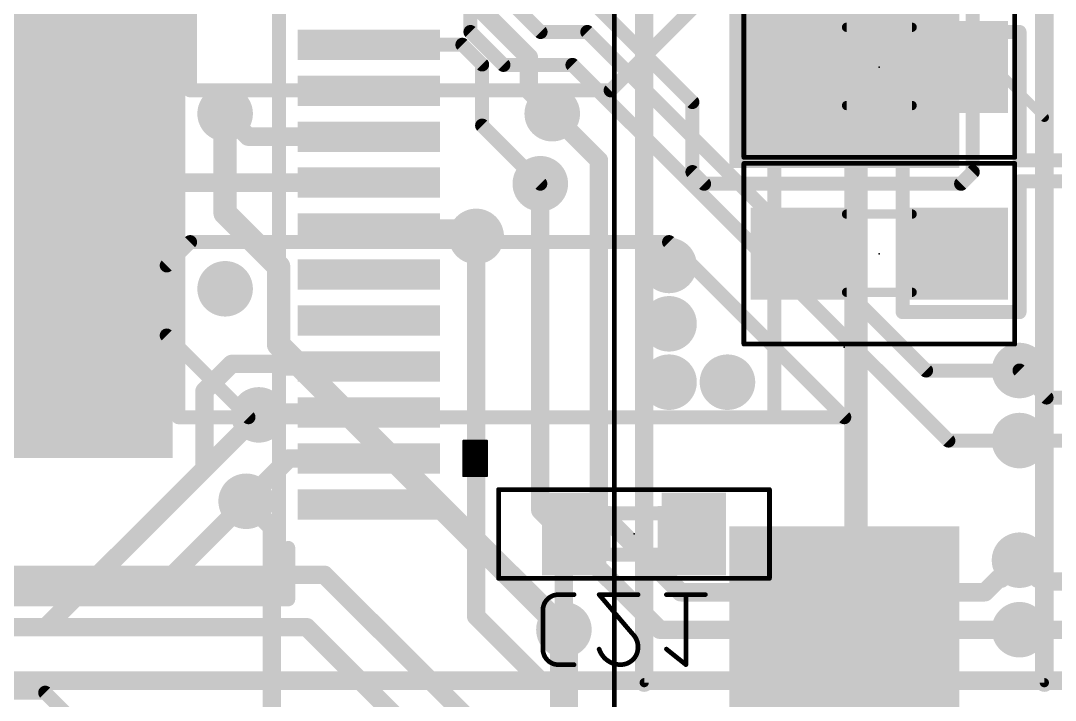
# Model space of a CAD drawing. Extents: x -2.4 to 71.8, y -0.8 to 95.3.
# Drawn here: x 17.72 to 28.96, y 24.99 to 32.38 of the extents above; entities that cross this region are included whole.
import ezdxf

# ---------------------------------------------------------------- set-up
doc = ezdxf.new("R2010")
doc.units = 0
for name, color, linetype in [('1', 12, 'CONTINUOUS'), ('15', 30, 'CONTINUOUS'), ('16', 132, 'CONTINUOUS'), ('18', 110, 'CONTINUOUS'), ('2', 41, 'CONTINUOUS'), ('21', 253, 'CONTINUOUS'), ('23', 53, 'CONTINUOUS'), ('24', 53, 'CONTINUOUS'), ('26', 253, 'CONTINUOUS'), ('40', 132, 'CONTINUOUS'), ('51', 253, 'CONTINUOUS'), ('52', 253, 'CONTINUOUS')]:
    doc.layers.add(name, color=color, linetype=linetype)

# ---------------------------------------------------------------- blocks, each defined once
blk = doc.blocks.new('RECT')
blk.add_solid([(-0.5, -0.5), (0.5, -0.5), (-0.5, 0.5), (0.5, 0.5)])
blk = doc.blocks.new('ROUNDV')
at = {"const_width": 0.5}
blk.add_lwpolyline([(0, -0.25, 1), (0, 0.25, 1), (0, -0.25)], format="xyb", dxfattribs=at)

msp = doc.modelspace()

# ---------------------------------------------------------------- linework, layer by layer
at = {"layer": '1'}
for points, const_width in [([(28.067, 30.734), (28.067, 33.02)], 0.1524), ([(23.622, 32.893), (25.019, 31.496)], 0.1524), ([(23.241, 31.9818), (22.6038, 32.619)], 0.2), ([(22.5183, 32.119), (21.5011, 32.119)], 0.1524), ([(22.733, 31.9043), (22.5183, 32.119)], 0.1524), ([(23.241, 31.9818), (23.241, 31.623)], 0.2), ([(22.733, 31.2393), (22.733, 31.9043)], 0.1524), ([(23.495, 31.369), (23.241, 31.623)], 0.2), ([(25.019, 31.496), (25.019, 30.734)], 0.1524), ([(20.189, 31.119), (19.939, 31.369)], 0.2), ([(23.3653, 30.607), (22.733, 31.2393)], 0.1524), ([(21.5011, 31.119), (20.189, 31.119)], 0.2), ([(19.038, 30.619), (18.796, 30.861)], 0.2032), ([(21.5011, 30.619), (19.038, 30.619)], 0.2032), ([(25.019, 30.734), (25.146, 30.607)], 0.1524), ([(27.94, 30.607), (28.067, 30.734)], 0.1524), ([(25.146, 30.607), (27.94, 30.607)], 0.1524), ([(21.5011, 30.119), (22.5837, 30.119)], 0.2), ([(22.5837, 30.119), (22.6683, 30.0343)], 0.2), ([(19.304, 29.718), (19.558, 29.972)], 0.1524), ([(19.558, 29.972), (24.765, 29.972)], 0.1524), ([(24.765, 29.972), (26.67, 28.067)], 0.1524), ([(19.304, 28.956), (19.304, 29.718)], 0.1524), ([(20.193, 28.067), (19.304, 28.956)], 0.1524), ([(20.0109, 28.6469), (19.7147, 28.3507)], 0.2), ([(20.5343, 28.6469), (20.0109, 28.6469)], 0.2), ([(20.5622, 28.619), (20.5343, 28.6469)], 0.2), ([(21.5011, 28.619), (20.5622, 28.619)], 0.2), ([(19.7147, 28.3507), (19.7147, 27.5082)], 0.2), ([(26.67, 28.067), (20.193, 28.067)], 0.1524), ([(20.3312, 28.119), (20.3046, 28.0924)], 0.2), ([(21.5011, 28.119), (20.3312, 28.119)], 0.2), ([(20.634, 27.619), (20.1676, 27.1526)], 0.2), ([(20.634, 27.619), (21.5011, 27.619)], 0.2), ([(19.7147, 27.5082), (17.9885, 25.782)], 0.2), ([(20.447, 26.8732), (20.1676, 27.1526)], 0.2), ([(20.447, 26.8732), (20.447, 24.646)], 0.2), ([(17.9885, 25.782), (17.399, 25.782)], 0.2), ([(23.622, 25.755), (23.622, 21.465)], 0.3048), ([(14.935, 25.07), (17.983, 25.07)], 0.1524), ([(17.983, 25.07), (18.542, 24.511)], 0.1524)]:
    msp.add_lwpolyline(points, dxfattribs=dict(at, const_width=const_width))
for points, const_width in [([(21.5011, 32.1571, 1), (21.5011, 32.0809)], 0.0762), ([(22.5453, 32.1459, 1), (22.4914, 32.0921)], 0.0762), ([(22.5183, 32.0809, 1), (22.5183, 32.1571)], 0.0762), ([(23.291, 31.9818, 1), (23.191, 31.9818)], 0.1), ([(23.2056, 31.9465, 1), (23.2764, 32.0172)], 0.1), ([(22.7711, 31.9043, 1), (22.6949, 31.9043)], 0.0762), ([(22.7061, 31.8774, 1), (22.7599, 31.9313)], 0.0762), ([(23.2764, 31.6584, 1), (23.2056, 31.5876)], 0.1), ([(23.191, 31.623, 1), (23.291, 31.623)], 0.1), ([(25.0571, 31.496, 1), (24.9809, 31.496)], 0.0762), ([(24.9921, 31.4691, 1), (25.0459, 31.5229)], 0.0762), ([(19.9744, 31.4044, 1), (19.9036, 31.3336)], 0.1), ([(23.4596, 31.3336, 1), (23.5304, 31.4044)], 0.1), ([(22.6949, 31.2393, 1), (22.7711, 31.2393)], 0.0762), ([(22.7599, 31.2662, 1), (22.7061, 31.2124)], 0.0762), ([(20.189, 31.169, 1), (20.189, 31.069)], 0.1), ([(20.1536, 31.0836, 1), (20.2244, 31.1544)], 0.1), ([(21.5011, 31.069, 1), (21.5011, 31.169)], 0.1), ([(18.8319, 30.8969, 1), (18.7601, 30.8251)], 0.1016), ([(19.038, 30.6698, 1), (19.038, 30.5682)], 0.1016), ([(21.5011, 30.5682, 1), (21.5011, 30.6698)], 0.1016), ([(24.9809, 30.734, 1), (25.0571, 30.734)], 0.0762), ([(25.0459, 30.7609, 1), (24.9921, 30.7071)], 0.0762), ([(28.0289, 30.734, 1), (28.1051, 30.734)], 0.0762), ([(28.0939, 30.7071, 1), (28.0401, 30.7609)], 0.0762), ([(19.0021, 30.5831, 1), (19.0739, 30.6549)], 0.1016), ([(23.3384, 30.5801, 1), (23.3922, 30.6339)], 0.0762), ([(25.146, 30.6451, 1), (25.146, 30.5689)], 0.0762), ([(25.1191, 30.5801, 1), (25.1729, 30.6339)], 0.0762), ([(27.9131, 30.6339, 1), (27.9669, 30.5801)], 0.0762), ([(27.94, 30.5689, 1), (27.94, 30.6451)], 0.0762), ([(21.5011, 30.169, 1), (21.5011, 30.069)], 0.1), ([(22.619, 30.1544, 1), (22.5483, 30.0836)], 0.1), ([(22.5837, 30.069, 1), (22.5837, 30.169)], 0.1), ([(19.558, 30.0101, 1), (19.558, 29.9339)], 0.0762), ([(19.5849, 29.9451, 1), (19.5311, 29.9989)], 0.0762), ([(22.633, 29.999, 1), (22.7037, 30.0697)], 0.1), ([(24.7919, 29.9989, 1), (24.7381, 29.9451)], 0.0762), ([(24.765, 29.9339, 1), (24.765, 30.0101)], 0.0762), ([(19.3421, 29.718, 1), (19.2659, 29.718)], 0.0762), ([(19.2771, 29.7449, 1), (19.3309, 29.6911)], 0.0762), ([(19.3309, 28.9829, 1), (19.2771, 28.9291)], 0.0762), ([(19.2659, 28.956, 1), (19.3421, 28.956)], 0.0762), ([(20.0109, 28.6969, 1), (20.0109, 28.5969)], 0.1), ([(20.0463, 28.6115, 1), (19.9755, 28.6823)], 0.1), ([(20.5696, 28.6823, 1), (20.4989, 28.6115)], 0.1), ([(20.5622, 28.669, 1), (20.5622, 28.569)], 0.1), ([(20.5268, 28.5836, 1), (20.5975, 28.6544)], 0.1), ([(20.5343, 28.5969, 1), (20.5343, 28.6969)], 0.1), ([(21.5011, 28.569, 1), (21.5011, 28.669)], 0.1), ([(19.6793, 28.3861, 1), (19.7501, 28.3153)], 0.1), ([(19.7647, 28.3507, 1), (19.6647, 28.3507)], 0.1), ([(20.193, 28.1051, 1), (20.193, 28.0289)], 0.0762), ([(20.1661, 28.0401, 1), (20.2199, 28.0939)], 0.0762), ([(20.2692, 28.1278, 1), (20.34, 28.057)], 0.1), ([(20.3312, 28.169, 1), (20.3312, 28.069)], 0.1), ([(20.3666, 28.0836, 1), (20.2958, 28.1544)], 0.1), ([(21.5011, 28.069, 1), (21.5011, 28.169)], 0.1), ([(26.6431, 28.0401, 1), (26.6969, 28.0939)], 0.0762), ([(26.67, 28.0289, 1), (26.67, 28.1051)], 0.0762), ([(20.634, 27.669, 1), (20.634, 27.569)], 0.1), ([(20.6694, 27.5836, 1), (20.5986, 27.6544)], 0.1), ([(21.5011, 27.569, 1), (21.5011, 27.669)], 0.1), ([(19.6647, 27.5082, 1), (19.7647, 27.5082)], 0.1), ([(19.7501, 27.4728, 1), (19.6793, 27.5436)], 0.1), ([(20.203, 27.188, 1), (20.1322, 27.1172)], 0.1), ([(20.1322, 27.188, 1), (20.203, 27.1172)], 0.1), ([(20.497, 26.8732, 1), (20.397, 26.8732)], 0.1), ([(20.4116, 26.8378, 1), (20.4824, 26.9086)], 0.1), ([(17.9885, 25.732, 1), (17.9885, 25.832)], 0.1), ([(23.6982, 25.755, 1), (23.5458, 25.755)], 0.1524), ([(17.9531, 25.8174, 1), (18.0239, 25.7466)], 0.1), ([(18.0099, 25.0969, 1), (17.9561, 25.0431)], 0.0762), ([(17.983, 25.0319, 1), (17.983, 25.1081)], 0.0762)]:
    msp.add_lwpolyline(points, format="xyb", dxfattribs=dict(at, const_width=const_width))
at = {"layer": '15'}
for points, const_width in [([(19.558, 35.179), (19.558, 31.623)], 0.1524), ([(26.797, 31.75), (29.845, 34.798)], 0.254), ([(24.13, 31.623), (25.4, 32.893)], 0.1524), ([(26.797, 17.145), (26.797, 31.75)], 0.254), ([(19.558, 31.623), (24.13, 31.623)], 0.1524), ([(19.939, 31.369), (19.939, 30.2864)], 0.254), ([(19.939, 30.2864), (20.5205, 29.7049)], 0.254), ([(20.5205, 29.7049), (20.5205, 28.8565)], 0.254), ([(20.5205, 28.8565), (23.622, 25.755)], 0.254), ([(28.575, 27.813), (31.496, 27.813)], 0.1524), ([(19.3548, 26.3398), (20.1676, 27.1526)], 0.2), ([(15.0368, 26.3398), (19.3548, 26.3398)], 0.2)]:
    msp.add_lwpolyline(points, dxfattribs=dict(at, const_width=const_width))
for points, const_width in [([(26.8605, 31.75, 1), (26.7335, 31.75)], 0.127), ([(26.7521, 31.7949, 1), (26.8419, 31.7051)], 0.127), ([(19.558, 31.6611, 1), (19.558, 31.5849)], 0.0762), ([(19.5199, 31.623, 1), (19.5961, 31.623)], 0.0762), ([(24.1031, 31.6499, 1), (24.1569, 31.5961)], 0.0762), ([(24.13, 31.5849, 1), (24.13, 31.6611)], 0.0762), ([(20.0025, 31.369, 1), (19.8755, 31.369)], 0.127), ([(19.9839, 30.3313, 1), (19.8941, 30.2415)], 0.127), ([(19.8755, 30.2864, 1), (20.0025, 30.2864)], 0.127), ([(20.584, 29.7049, 1), (20.457, 29.7049)], 0.127), ([(20.4756, 29.66, 1), (20.5654, 29.7498)], 0.127), ([(20.5654, 28.9014, 1), (20.4756, 28.8116)], 0.127), ([(20.457, 28.8565, 1), (20.584, 28.8565)], 0.127), ([(28.575, 27.8511, 1), (28.575, 27.7749)], 0.0762), ([(20.203, 27.1172, 1), (20.1322, 27.188)], 0.1), ([(19.3548, 26.2898, 1), (19.3548, 26.3898)], 0.1), ([(19.3194, 26.3752, 1), (19.3902, 26.3044)], 0.1), ([(23.5771, 25.7101, 1), (23.6669, 25.7999)], 0.127)]:
    msp.add_lwpolyline(points, format="xyb", dxfattribs=dict(at, const_width=const_width))
at = {"layer": '16'}
for points, const_width in [([(27.305, 32.258), (27.305, 29.21)], 0.1524), ([(28.575, 32.258), (27.305, 32.258)], 0.1524), ([(28.575, 30.861), (28.575, 32.258)], 0.1524), ([(30.861, 30.861), (28.575, 30.861)], 0.1524), ([(28.575, 29.21), (28.575, 30.6324)], 0.1524), ([(28.575, 30.6324), (30.861, 30.6324)], 0.1524), ([(22.6683, 30.0343), (22.6683, 25.9002)], 0.2), ([(27.305, 29.21), (28.575, 29.21)], 0.1524), ([(28.575, 28.575), (28.869, 28.281)], 0.1524), ([(28.869, 28.281), (30.0407, 28.281)], 0.1524), ([(23.622, 26.685), (23.734, 26.797)], 0.2), ([(23.622, 25.755), (23.622, 26.685)], 0.2), ([(28.575, 26.5115), (28.777, 26.3095)], 0.2), ([(28.777, 26.3095), (28.8047, 26.3095)], 0.2), ([(28.8047, 26.3095), (28.8332, 26.281)], 0.2), ([(28.8332, 26.281), (30.0407, 26.281)], 0.2), ([(22.6683, 25.9002), (23.368, 25.2005)], 0.2), ([(28.575, 25.755), (30.0147, 25.755)], 0.2), ([(23.368, 25.2005), (15.4395, 25.2005)], 0.2), ([(29.9602, 25.2005), (23.368, 25.2005)], 0.2)]:
    msp.add_lwpolyline(points, dxfattribs=dict(at, const_width=const_width))
for points, const_width in [([(27.3431, 32.258, 1), (27.2669, 32.258)], 0.0762), ([(27.305, 32.2961, 1), (27.305, 32.2199)], 0.0762), ([(28.6131, 32.258, 1), (28.5369, 32.258)], 0.0762), ([(28.575, 32.2199, 1), (28.575, 32.2961)], 0.0762), ([(28.575, 30.8991, 1), (28.575, 30.8229)], 0.0762), ([(28.5369, 30.861, 1), (28.6131, 30.861)], 0.0762), ([(28.6131, 30.6324, 1), (28.5369, 30.6324)], 0.0762), ([(28.575, 30.6705, 1), (28.575, 30.5943)], 0.0762), ([(22.7183, 30.0343, 1), (22.6183, 30.0343)], 0.1), ([(27.305, 29.2481, 1), (27.305, 29.1719)], 0.0762), ([(27.2669, 29.21, 1), (27.3431, 29.21)], 0.0762), ([(28.5369, 29.21, 1), (28.6131, 29.21)], 0.0762), ([(28.575, 29.1719, 1), (28.575, 29.2481)], 0.0762), ([(28.6019, 28.6019, 1), (28.5481, 28.5481)], 0.0762), ([(28.869, 28.3191, 1), (28.869, 28.2429)], 0.0762), ([(28.8421, 28.2541, 1), (28.8959, 28.3079)], 0.0762), ([(23.7694, 26.7616, 1), (23.6986, 26.8324)], 0.1), ([(23.5866, 26.7204, 1), (23.6574, 26.6496)], 0.1), ([(23.672, 26.685, 1), (23.572, 26.685)], 0.1), ([(28.6104, 26.5469, 1), (28.5396, 26.4761)], 0.1), ([(28.777, 26.3595, 1), (28.777, 26.2595)], 0.1), ([(28.7416, 26.2741, 1), (28.8124, 26.3449)], 0.1), ([(28.84, 26.3449, 1), (28.7693, 26.2741)], 0.1), ([(28.8332, 26.331, 1), (28.8332, 26.231)], 0.1), ([(28.7978, 26.2456, 1), (28.8685, 26.3164)], 0.1), ([(28.8047, 26.2595, 1), (28.8047, 26.3595)], 0.1), ([(22.7037, 25.9355, 1), (22.633, 25.8648)], 0.1), ([(22.6183, 25.9002, 1), (22.7183, 25.9002)], 0.1), ([(23.572, 25.755, 1), (23.672, 25.755)], 0.1), ([(28.575, 25.805, 1), (28.575, 25.705)], 0.1), ([(23.368, 25.2505, 1), (23.368, 25.1505)], 0.1), ([(23.3326, 25.1651, 1), (23.4034, 25.2359)], 0.1), ([(23.368, 25.1505, 1), (23.368, 25.2505)], 0.1)]:
    msp.add_lwpolyline(points, format="xyb", dxfattribs=dict(at, const_width=const_width))
at = {"layer": '2'}
for points, const_width in [([(19.431, 28.067), (19.431, 47.371)], 0.1524), ([(25.908, 44.958), (25.908, 28.067)], 0.1524), ([(22.606, 34.544), (22.606, 32.258)], 0.1524), ([(22.987, 32.639), (23.368, 32.258)], 0.1524), ([(22.606, 32.258), (22.9643, 31.8997)], 0.1524), ([(23.368, 32.258), (23.876, 32.258)], 0.1524), ([(23.876, 32.258), (27.559, 28.575)], 0.1524), ([(22.9643, 31.8997), (23.7148, 31.8997)], 0.1524), ([(23.7148, 31.8997), (27.8015, 27.813)], 0.1524), ([(23.495, 31.369), (24.003, 30.861)], 0.2), ([(24.003, 30.861), (24.003, 27.051)], 0.2), ([(23.3653, 30.607), (23.3653, 27.0537)], 0.2), ([(27.559, 28.575), (28.575, 28.575)], 0.1524), ([(20.3046, 28.0924), (18.5647, 26.3525)], 0.2), ([(25.908, 28.067), (19.431, 28.067)], 0.1524), ([(27.8015, 27.813), (28.575, 27.813)], 0.1524), ([(23.3653, 27.0537), (24.664, 25.755)], 0.2), ([(24.003, 27.051), (24.892, 26.162)], 0.2), ([(28.373, 26.3095), (28.575, 26.5115)], 0.2), ([(15.0241, 26.3525), (18.5647, 26.3525)], 0.2), ([(18.5647, 26.3525), (21.0185, 26.3525)], 0.2), ([(21.0185, 26.3525), (26.035, 21.336)], 0.2), ([(28.1978, 26.162), (28.3453, 26.3095)], 0.2), ([(28.3453, 26.3095), (28.373, 26.3095)], 0.2), ([(24.892, 26.162), (28.1978, 26.162)], 0.2), ([(17.399, 25.782), (20.827, 25.782)], 0.2), ([(25.908, 20.701), (20.827, 25.782)], 0.2), ([(24.664, 25.755), (28.575, 25.755)], 0.2)]:
    msp.add_lwpolyline(points, dxfattribs=dict(at, const_width=const_width))
for points, const_width in [([(22.5679, 32.258, 1), (22.6441, 32.258)], 0.0762), ([(22.6329, 32.2849, 1), (22.5791, 32.2311)], 0.0762), ([(23.368, 32.2961, 1), (23.368, 32.2199)], 0.0762), ([(23.3411, 32.2311, 1), (23.3949, 32.2849)], 0.0762), ([(23.9029, 32.2849, 1), (23.8491, 32.2311)], 0.0762), ([(23.876, 32.2199, 1), (23.876, 32.2961)], 0.0762), ([(22.9643, 31.9378, 1), (22.9643, 31.8616)], 0.0762), ([(22.9374, 31.8728, 1), (22.9912, 31.9266)], 0.0762), ([(23.7418, 31.9266, 1), (23.6879, 31.8728)], 0.0762), ([(23.7148, 31.8616, 1), (23.7148, 31.9378)], 0.0762), ([(23.5304, 31.4044, 1), (23.4596, 31.3336)], 0.1), ([(24.053, 30.861, 1), (23.953, 30.861)], 0.1), ([(23.9676, 30.8256, 1), (24.0384, 30.8964)], 0.1), ([(23.4153, 30.607, 1), (23.3153, 30.607)], 0.1), ([(27.559, 28.6131, 1), (27.559, 28.5369)], 0.0762), ([(27.5321, 28.5481, 1), (27.5859, 28.6019)], 0.0762), ([(28.575, 28.5369, 1), (28.575, 28.6131)], 0.0762), ([(19.431, 28.1051, 1), (19.431, 28.0289)], 0.0762), ([(20.34, 28.057, 1), (20.2692, 28.1278)], 0.1), ([(25.908, 28.0289, 1), (25.908, 28.1051)], 0.0762), ([(19.3929, 28.067, 1), (19.4691, 28.067)], 0.0762), ([(25.8699, 28.067, 1), (25.9461, 28.067)], 0.0762), ([(27.8015, 27.8511, 1), (27.8015, 27.7749)], 0.0762), ([(27.7746, 27.7861, 1), (27.8285, 27.8399)], 0.0762), ([(28.575, 27.7749, 1), (28.575, 27.8511)], 0.0762), ([(23.4007, 27.0891, 1), (23.3299, 27.0183)], 0.1), ([(24.0384, 27.0864, 1), (23.9676, 27.0156)], 0.1), ([(23.3153, 27.0537, 1), (23.4153, 27.0537)], 0.1), ([(23.953, 27.051, 1), (24.053, 27.051)], 0.1), ([(28.6104, 26.4761, 1), (28.5396, 26.5469)], 0.1), ([(18.5293, 26.3879, 1), (18.6001, 26.3171)], 0.1), ([(18.5647, 26.4025, 1), (18.5647, 26.3025)], 0.1), ([(18.5647, 26.3025, 1), (18.5647, 26.4025)], 0.1), ([(21.0539, 26.3879, 1), (20.9831, 26.3171)], 0.1), ([(21.0185, 26.3025, 1), (21.0185, 26.4025)], 0.1), ([(28.3453, 26.3595, 1), (28.3453, 26.2595)], 0.1), ([(28.3807, 26.2741, 1), (28.31, 26.3449)], 0.1), ([(28.3376, 26.3449, 1), (28.4084, 26.2741)], 0.1), ([(28.373, 26.2595, 1), (28.373, 26.3595)], 0.1), ([(24.892, 26.212, 1), (24.892, 26.112)], 0.1), ([(24.8566, 26.1266, 1), (24.9274, 26.1974)], 0.1), ([(28.1625, 26.1974, 1), (28.2332, 26.1266)], 0.1), ([(28.1978, 26.112, 1), (28.1978, 26.212)], 0.1), ([(20.8624, 25.8174, 1), (20.7916, 25.7466)], 0.1), ([(20.827, 25.732, 1), (20.827, 25.832)], 0.1), ([(24.664, 25.805, 1), (24.664, 25.705)], 0.1), ([(24.6286, 25.7196, 1), (24.6994, 25.7904)], 0.1), ([(28.575, 25.705, 1), (28.575, 25.805)], 0.1)]:
    msp.add_lwpolyline(points, format="xyb", dxfattribs=dict(at, const_width=const_width))
at = {"layer": '21'}
for points, const_width in [([(28.845, 25.179), (28.845, 33.079)], 0.2), ([(24.495, 32.479), (24.495, 25.179)], 0.2), ([(22.5298, 27.4285), (22.5298, 27.8095)], 0.0254), ([(22.5298, 27.8095), (22.7838, 27.8095)], 0.0254), ([(22.5298, 27.7876), (22.7838, 27.7876)], 0.0254), ([(22.7838, 27.8095), (22.7838, 27.4285)], 0.0254), ([(22.5298, 27.7622), (22.7838, 27.7622)], 0.0254), ([(22.5298, 27.7368), (22.7838, 27.7368)], 0.0254), ([(22.5298, 27.7114), (22.7838, 27.7114)], 0.0254), ([(22.5298, 27.686), (22.7838, 27.686)], 0.0254), ([(22.5298, 27.6606), (22.7838, 27.6606)], 0.0254), ([(22.5298, 27.6352), (22.7838, 27.6352)], 0.0254), ([(22.5298, 27.6098), (22.7838, 27.6098)], 0.0254), ([(22.5298, 27.5844), (22.7838, 27.5844)], 0.0254), ([(22.5298, 27.559), (22.7838, 27.559)], 0.0254), ([(22.5298, 27.5336), (22.7838, 27.5336)], 0.0254), ([(22.5298, 27.5082), (22.7838, 27.5082)], 0.0254), ([(22.5298, 27.4828), (22.7838, 27.4828)], 0.0254), ([(22.5298, 27.4574), (22.7838, 27.4574)], 0.0254), ([(22.5298, 27.432), (22.7838, 27.432)], 0.0254), ([(22.7838, 27.4285), (22.5298, 27.4285)], 0.0254), ([(20.6248, 26.0858), (20.6248, 26.6446)], 0.1524), ([(12.9032, 26.0858), (20.6248, 26.0858)], 0.1524)]:
    msp.add_lwpolyline(points, dxfattribs=dict(at, const_width=const_width))
for points, const_width in [([(22.5298, 27.8159, 1), (22.5298, 27.8031)], 0.0127), ([(22.5362, 27.8095, 1), (22.5235, 27.8095)], 0.0127), ([(22.5298, 27.794, 1), (22.5298, 27.7813)], 0.0127), ([(22.7902, 27.8095, 1), (22.7774, 27.8095)], 0.0127), ([(22.7838, 27.8031, 1), (22.7838, 27.8159)], 0.0127), ([(22.7838, 27.7813, 1), (22.7838, 27.794)], 0.0127), ([(22.5298, 27.7686, 1), (22.5298, 27.7558)], 0.0127), ([(22.5298, 27.7432, 1), (22.5298, 27.7305)], 0.0127), ([(22.5298, 27.7178, 1), (22.5298, 27.705)], 0.0127), ([(22.5298, 27.6924, 1), (22.5298, 27.6796)], 0.0127), ([(22.5298, 27.667, 1), (22.5298, 27.6543)], 0.0127), ([(22.7838, 27.7558, 1), (22.7838, 27.7686)], 0.0127), ([(22.7838, 27.7305, 1), (22.7838, 27.7432)], 0.0127), ([(22.7838, 27.705, 1), (22.7838, 27.7178)], 0.0127), ([(22.7838, 27.6796, 1), (22.7838, 27.6924)], 0.0127), ([(22.7838, 27.6543, 1), (22.7838, 27.667)], 0.0127), ([(22.5298, 27.6416, 1), (22.5298, 27.6288)], 0.0127), ([(22.5298, 27.6162, 1), (22.5298, 27.6034)], 0.0127), ([(22.5298, 27.5908, 1), (22.5298, 27.5781)], 0.0127), ([(22.5298, 27.5654, 1), (22.5298, 27.5526)], 0.0127), ([(22.7838, 27.6288, 1), (22.7838, 27.6416)], 0.0127), ([(22.7838, 27.6034, 1), (22.7838, 27.6162)], 0.0127), ([(22.7838, 27.5781, 1), (22.7838, 27.5908)], 0.0127), ([(22.7838, 27.5526, 1), (22.7838, 27.5654)], 0.0127), ([(22.5298, 27.54, 1), (22.5298, 27.5272)], 0.0127), ([(22.5298, 27.5146, 1), (22.5298, 27.5019)], 0.0127), ([(22.5298, 27.4892, 1), (22.5298, 27.4764)], 0.0127), ([(22.5298, 27.4638, 1), (22.5298, 27.451)], 0.0127), ([(22.5298, 27.4384, 1), (22.5298, 27.4257)], 0.0127), ([(22.7838, 27.5272, 1), (22.7838, 27.54)], 0.0127), ([(22.7838, 27.5019, 1), (22.7838, 27.5146)], 0.0127), ([(22.7838, 27.4764, 1), (22.7838, 27.4892)], 0.0127), ([(22.7838, 27.451, 1), (22.7838, 27.4638)], 0.0127), ([(22.7838, 27.4257, 1), (22.7838, 27.4384)], 0.0127), ([(22.5298, 27.4349, 1), (22.5298, 27.4221)], 0.0127), ([(22.5235, 27.4285, 1), (22.5362, 27.4285)], 0.0127), ([(22.7774, 27.4285, 1), (22.7902, 27.4285)], 0.0127), ([(22.7838, 27.4221, 1), (22.7838, 27.4349)], 0.0127), ([(20.6629, 26.6446, 1), (20.5867, 26.6446)], 0.0762), ([(20.5867, 26.0858, 1), (20.6629, 26.0858)], 0.0762), ([(20.6248, 26.0477, 1), (20.6248, 26.1239)], 0.0762), ([(24.445, 25.179, 1), (24.545, 25.179)], 0.1), ([(28.795, 25.179, 1), (28.895, 25.179)], 0.1)]:
    msp.add_lwpolyline(points, format="xyb", dxfattribs=dict(at, const_width=const_width))
at = {"layer": '23'}
msp.add_point((26.67, 28.829), dxfattribs=at)
at = {"layer": '24'}
for p in [(27.051, 31.877), (27.051, 29.845), (24.384, 26.797)]:
    msp.add_point(p, dxfattribs=at)
at = {"layer": '26'}
for points, const_width in [([(23.5627, 26.1366, 0.4142), (23.3934, 25.9673)], 0.0508), ([(23.5627, 26.1493, 1), (23.5627, 26.1239)], 0.0254), ([(23.5627, 26.1239, 1), (23.5627, 26.1493)], 0.0254), ([(23.7321, 26.1239, 1), (23.7321, 26.1493)], 0.0254), ([(24.0146, 26.1448, 1), (23.9952, 26.1284)], 0.0254), ([(24.0049, 26.1493, 1), (24.0049, 26.1239)], 0.0254), ([(24.4282, 26.1239, 1), (24.4282, 26.1493)], 0.0254), ([(24.7364, 26.1493, 1), (24.7364, 26.1239)], 0.0254), ([(24.9608, 26.1366, 1), (24.9354, 26.1366)], 0.0254), ([(25.1597, 26.1239, 1), (25.1597, 26.1493)], 0.0254), ([(23.4061, 25.9673, 1), (23.3807, 25.9673)], 0.0254), ([(23.3807, 25.9673, 1), (23.4061, 25.9673)], 0.0254), ([(24.4282, 25.5651, 0.2053), (24.3647, 25.7133)], 0.0508), ([(24.3735, 25.7225, 1), (24.356, 25.7041)], 0.0254), ([(24.355, 25.705, 1), (24.3744, 25.7215)], 0.0254), ([(23.3934, 25.5439, 0.4142), (23.5627, 25.3746)], 0.0508), ([(23.4061, 25.5439, 1), (23.3807, 25.5439)], 0.0254), ([(23.3807, 25.5439, 1), (23.4061, 25.5439)], 0.0254), ([(24.0049, 25.5439, 0.3252), (24.2377, 25.3746)], 0.0508), ([(24.017, 25.5478, 1), (23.9928, 25.54)], 0.0254), ([(24.2377, 25.3746, 0.4142), (24.4282, 25.5651)], 0.0508), ([(24.4409, 25.5651, 1), (24.4155, 25.5651)], 0.0254), ([(24.4155, 25.5651, 1), (24.4409, 25.5651)], 0.0254), ([(24.7443, 25.5539, 1), (24.7285, 25.534)], 0.0254), ([(23.5627, 25.3873, 1), (23.5627, 25.3619)], 0.0254), ([(23.5627, 25.3619, 1), (23.5627, 25.3873)], 0.0254), ([(23.7321, 25.3619, 1), (23.7321, 25.3873)], 0.0254), ([(24.2377, 25.3873, 1), (24.2377, 25.3619)], 0.0254), ([(24.2377, 25.3619, 1), (24.2377, 25.3873)], 0.0254), ([(24.9354, 25.3746, 1), (24.9608, 25.3746)], 0.0254), ([(24.9401, 25.3647, 1), (24.956, 25.3845)], 0.0254)]:
    msp.add_lwpolyline(points, format="xyb", dxfattribs=dict(at, const_width=const_width))
at = {"layer": '26', "const_width": 0.0508}
for points in [[(23.7321, 26.1366), (23.5627, 26.1366)], [(24.3647, 25.7133), (24.0049, 26.1366)], [(24.0049, 26.1366), (24.4282, 26.1366)], [(24.7364, 26.1366), (25.1597, 26.1366)], [(24.9481, 25.3746), (24.9481, 26.1366)], [(23.3934, 25.9673), (23.3934, 25.5439)], [(24.7364, 25.5439), (24.9481, 25.3746)], [(23.5627, 25.3746), (23.7321, 25.3746)]]:
    msp.add_lwpolyline(points, dxfattribs=at)
at = {"layer": '40', "const_width": 0.0508}
for points in [[(25.578, 32.86), (25.578, 30.894)], [(28.524, 30.894), (28.524, 32.86)], [(25.578, 30.894), (28.524, 30.894)], [(28.524, 30.828), (25.578, 30.828)], [(25.578, 30.828), (25.578, 28.862)], [(28.524, 28.862), (28.524, 30.828)], [(25.578, 28.862), (28.524, 28.862)], [(25.857, 27.28), (22.911, 27.28)], [(22.911, 27.28), (22.911, 26.314)], [(25.857, 26.314), (25.857, 27.28)], [(22.911, 26.314), (25.857, 26.314)]]:
    msp.add_lwpolyline(points, dxfattribs=at)
at = {"layer": '40', "const_width": 0.0254}
for points in [[(25.578, 30.9067, 1), (25.578, 30.8813)], [(25.5653, 30.894, 1), (25.5907, 30.894)], [(25.578, 30.8407, 1), (25.578, 30.8153)], [(25.5907, 30.828, 1), (25.5653, 30.828)], [(28.5113, 30.894, 1), (28.5367, 30.894)], [(28.5367, 30.828, 1), (28.5113, 30.828)], [(28.524, 30.8813, 1), (28.524, 30.9067)], [(28.524, 30.8153, 1), (28.524, 30.8407)], [(25.578, 28.8747, 1), (25.578, 28.8493)], [(25.5653, 28.862, 1), (25.5907, 28.862)], [(28.5113, 28.862, 1), (28.5367, 28.862)], [(28.524, 28.8493, 1), (28.524, 28.8747)], [(22.911, 27.2927, 1), (22.911, 27.2673)], [(22.9237, 27.28, 1), (22.8983, 27.28)], [(25.8697, 27.28, 1), (25.8443, 27.28)], [(25.857, 27.2673, 1), (25.857, 27.2927)], [(22.911, 26.3267, 1), (22.911, 26.3013)], [(22.8983, 26.314, 1), (22.9237, 26.314)], [(25.8443, 26.314, 1), (25.8697, 26.314)], [(25.857, 26.3013, 1), (25.857, 26.3267)]]:
    msp.add_lwpolyline(points, format="xyb", dxfattribs=at)
at = {"layer": '51'}
for points, const_width in [([(20.5232, 26.2128), (20.5232, 36.5252)], 0.1524), ([(24.17, 24.329), (24.17, 33.329)], 0.05), ([(24.495, 25.179), (24.495, 32.479)], 0.1), ([(27.695, 32.479), (28.845, 31.329)], 0.1), ([(28.845, 32.479), (28.845, 25.179)], 0.1), ([(20.5232, 32.2834), (20.5232, 31.9532)], 0.1524), ([(20.5232, 31.7754), (20.5232, 31.4452)], 0.1524), ([(20.5232, 31.2928), (20.5232, 30.9626)], 0.1524), ([(20.5232, 30.7848), (20.5232, 30.4546)], 0.1524), ([(20.5232, 30.2768), (20.5232, 29.9466)], 0.1524), ([(20.5232, 29.7942), (20.5232, 29.464)], 0.1524), ([(20.5232, 29.2862), (20.5232, 28.956)], 0.1524), ([(20.5232, 28.7782), (20.5232, 28.448)], 0.1524), ([(20.5232, 28.2956), (20.5232, 27.9654)], 0.1524), ([(20.5232, 27.7876), (20.5232, 27.4574)], 0.1524), ([(20.5232, 27.2796), (20.5232, 26.9494)], 0.1524), ([(13.0048, 26.2128), (20.5232, 26.2128)], 0.1524), ([(28.845, 25.179), (24.495, 25.179)], 0.1)]:
    msp.add_lwpolyline(points, dxfattribs=dict(at, const_width=const_width))
for points, const_width in [([(20.5613, 32.2834, 1), (20.4851, 32.2834)], 0.0762), ([(20.4851, 31.9532, 1), (20.5613, 31.9532)], 0.0762), ([(20.5613, 31.7754, 1), (20.4851, 31.7754)], 0.0762), ([(20.4851, 31.4452, 1), (20.5613, 31.4452)], 0.0762), ([(20.5613, 31.2928, 1), (20.4851, 31.2928)], 0.0762), ([(28.8273, 31.3113, 1), (28.8627, 31.3467)], 0.05), ([(20.4851, 30.9626, 1), (20.5613, 30.9626)], 0.0762), ([(20.5613, 30.7848, 1), (20.4851, 30.7848)], 0.0762), ([(20.4851, 30.4546, 1), (20.5613, 30.4546)], 0.0762), ([(20.5613, 30.2768, 1), (20.4851, 30.2768)], 0.0762), ([(20.4851, 29.9466, 1), (20.5613, 29.9466)], 0.0762), ([(20.5613, 29.7942, 1), (20.4851, 29.7942)], 0.0762), ([(20.4851, 29.464, 1), (20.5613, 29.464)], 0.0762), ([(20.5613, 29.2862, 1), (20.4851, 29.2862)], 0.0762), ([(20.4851, 28.956, 1), (20.5613, 28.956)], 0.0762), ([(20.5613, 28.7782, 1), (20.4851, 28.7782)], 0.0762), ([(20.4851, 28.448, 1), (20.5613, 28.448)], 0.0762), ([(20.5613, 28.2956, 1), (20.4851, 28.2956)], 0.0762), ([(20.4851, 27.9654, 1), (20.5613, 27.9654)], 0.0762), ([(20.5613, 27.7876, 1), (20.4851, 27.7876)], 0.0762), ([(20.4851, 27.4574, 1), (20.5613, 27.4574)], 0.0762), ([(20.5613, 27.2796, 1), (20.4851, 27.2796)], 0.0762), ([(20.4851, 26.9494, 1), (20.5613, 26.9494)], 0.0762), ([(20.4851, 26.2128, 1), (20.5613, 26.2128)], 0.0762), ([(20.5232, 26.1747, 1), (20.5232, 26.2509)], 0.0762), ([(24.495, 25.204, 1), (24.495, 25.154)], 0.05), ([(24.47, 25.179, 1), (24.52, 25.179)], 0.05), ([(28.82, 25.179, 1), (28.87, 25.179)], 0.05), ([(28.845, 25.154, 1), (28.845, 25.204)], 0.05)]:
    msp.add_lwpolyline(points, format="xyb", dxfattribs=dict(at, const_width=const_width))
at = {"layer": '52'}
for points, const_width in [([(27.407, 32.309), (26.695, 32.309)], 0.1016), ([(27.407, 31.458), (26.695, 31.458)], 0.1016), ([(27.407, 30.277), (26.695, 30.277)], 0.1016), ([(27.407, 29.426), (26.695, 29.426)], 0.1016), ([(24.629, 27.021), (24.139, 27.021)], 0.1524), ([(24.139, 26.573), (24.629, 26.573)], 0.1524)]:
    msp.add_lwpolyline(points, dxfattribs=dict(at, const_width=const_width))
for points, const_width in [([(26.695, 32.3344, 1), (26.695, 32.2836)], 0.0508), ([(27.407, 32.2836, 1), (27.407, 32.3344)], 0.0508), ([(26.695, 31.4834, 1), (26.695, 31.4326)], 0.0508), ([(27.407, 31.4326, 1), (27.407, 31.4834)], 0.0508), ([(26.695, 30.3024, 1), (26.695, 30.2516)], 0.0508), ([(27.407, 30.2516, 1), (27.407, 30.3024)], 0.0508), ([(26.695, 29.4514, 1), (26.695, 29.4006)], 0.0508), ([(27.407, 29.4006, 1), (27.407, 29.4514)], 0.0508), ([(24.139, 27.0591, 1), (24.139, 26.9829)], 0.0762), ([(24.629, 26.9829, 1), (24.629, 27.0591)], 0.0762), ([(24.139, 26.6111, 1), (24.139, 26.5349)], 0.0762), ([(24.629, 26.5349, 1), (24.629, 26.6111)], 0.0762)]:
    msp.add_lwpolyline(points, format="xyb", dxfattribs=dict(at, const_width=const_width))

# ---------------------------------------------------------------- block references
at = {"layer": '1'}
for p, xscale, yscale in [((16.764, 31.369), 5.207, 7.493), ((26.67, 31.929), 2.5, 2.3), ((21.5011, 32.119), 1.5494, 0.3302), ((21.5011, 31.619), 1.5494, 0.3302), ((21.5011, 31.119), 1.5494, 0.3302), ((21.5011, 30.619), 1.5494, 0.3302), ((21.5011, 30.119), 1.5494, 0.3302), ((21.5011, 29.619), 1.5494, 0.3302), ((21.5011, 29.119), 1.5494, 0.3302), ((21.5011, 28.619), 1.5494, 0.3302), ((21.5011, 28.119), 1.5494, 0.3302), ((21.5011, 27.619), 1.5494, 0.3302), ((21.5011, 27.119), 1.5494, 0.3302), ((26.67, 25.729), 2.5, 2.3)]:
    msp.add_blockref('RECT', p, dxfattribs=dict(at, xscale=xscale, yscale=yscale))
at = {"layer": '16', "xscale": 1.1, "rotation": 180}
for p in [(26.201, 31.877), (27.901, 31.877), (26.201, 29.845), (27.901, 29.845)]:
    msp.add_blockref('RECT', p, dxfattribs=at)
at = {"layer": '16', "xscale": 0.7, "yscale": 0.9}
for p in [(23.734, 26.797), (25.034, 26.797)]:
    msp.add_blockref('RECT', p, dxfattribs=at)
at = {"layer": '18', "xscale": 0.604, "yscale": 0.604}
for p in [(18.796, 31.877), (18.796, 31.877), (19.939, 31.369), (19.939, 31.369), (23.495, 31.369), (23.495, 31.369), (18.796, 30.861), (18.796, 30.861), (23.3653, 30.607), (23.3653, 30.607), (18.796, 29.972), (18.796, 29.972), (22.6683, 30.0343), (22.6683, 30.0343), (24.765, 29.718), (24.765, 29.718), (19.939, 29.464), (19.939, 29.464), (24.765, 29.083), (24.765, 29.083), (18.796, 28.956), (18.796, 28.956), (28.575, 28.575), (28.575, 28.575), (24.765, 28.448), (24.765, 28.448), (25.4, 28.448), (25.4, 28.448), (18.796, 28.067), (18.796, 28.067), (20.3046, 28.0924), (20.3046, 28.0924), (28.575, 27.813), (28.575, 27.813), (20.1676, 27.1526), (20.1676, 27.1526), (28.575, 26.5115), (28.575, 26.5115), (23.622, 25.755), (23.622, 25.755), (28.575, 25.755), (28.575, 25.755)]:
    msp.add_blockref('ROUNDV', p, dxfattribs=at)
at = {"layer": '52', "xscale": 0.5001, "yscale": 0.95, "rotation": 180}
for p in [(26.4708, 31.8821), (27.6392, 31.8821), (26.4708, 29.8501), (27.6392, 29.8501)]:
    msp.add_blockref('RECT', p, dxfattribs=at)
at = {"layer": '52', "xscale": 0.3, "yscale": 0.5999}
for p in [(23.98, 26.8019), (24.7928, 26.8019)]:
    msp.add_blockref('RECT', p, dxfattribs=at)

doc.saveas('drawing.dxf')
